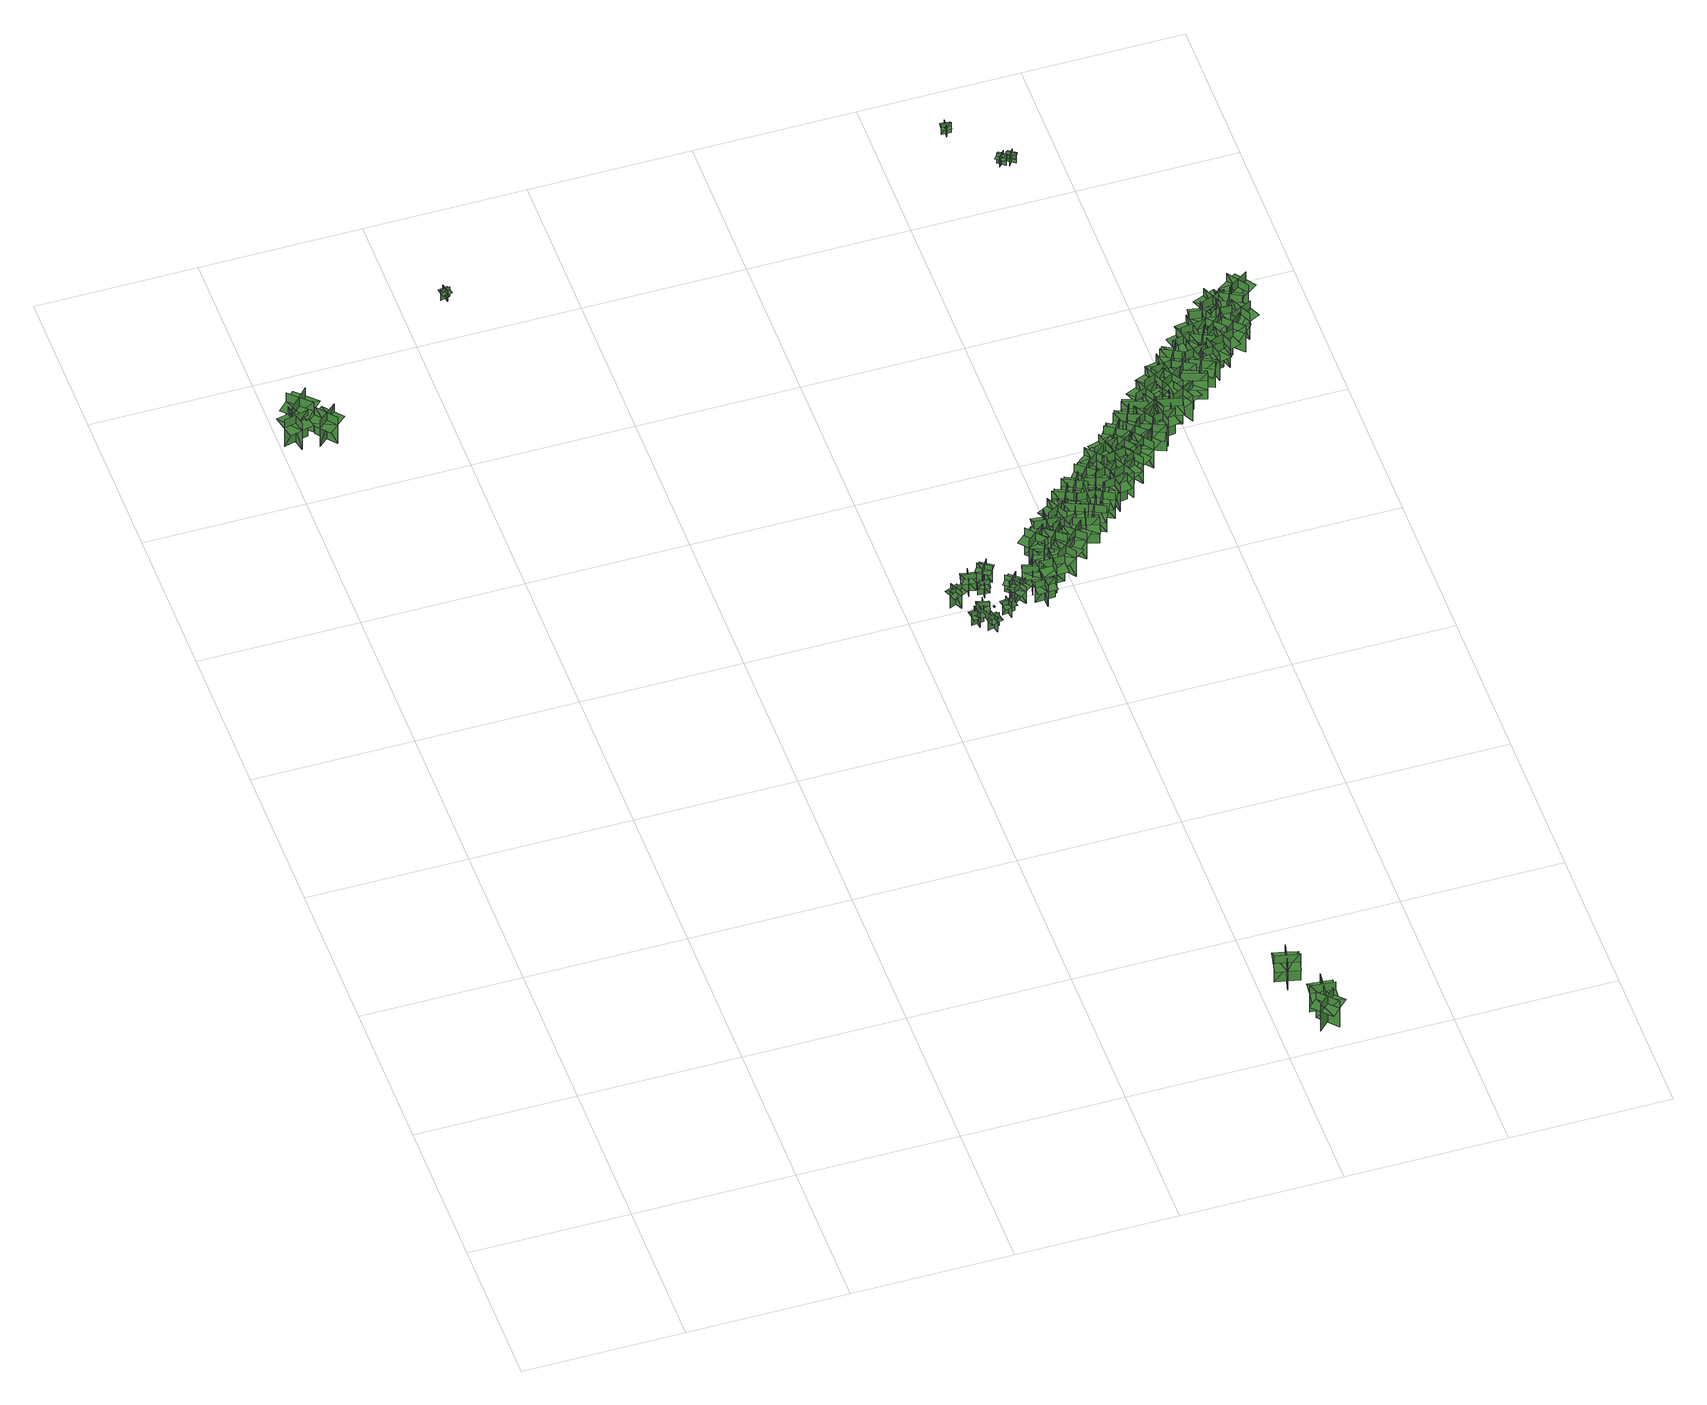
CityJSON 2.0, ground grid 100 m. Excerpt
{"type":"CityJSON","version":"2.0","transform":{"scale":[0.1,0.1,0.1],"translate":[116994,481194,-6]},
"CityObjects":{
"tree1":{"type":"SolitaryVegetationObject","geometry":[{"type":"MultiSurface","lod":"1","boundaries":[[[0,1,2]],[[0,2,3]],[[4,5,6]],[[4,6,7]],[[8,9,10]],[[8,10,11]],[[8,11,12]],[[8,12,13]]]}]},
"tree2":{"type":"SolitaryVegetationObject","geometry":[{"type":"MultiSurface","lod":"1","boundaries":[[[14,15,16]],[[14,16,17]],[[18,19,20]],[[18,20,21]],[[22,23,24]],[[22,24,25]],[[22,25,26]],[[22,26,27]]]}]},
"tree3":{"type":"SolitaryVegetationObject","geometry":[{"type":"MultiSurface","lod":"1","boundaries":[[[28,29,30]],[[28,30,31]],[[32,33,34]],[[32,34,35]],[[36,37,38]],[[36,38,39]],[[36,39,40]],[[36,40,41]]]}]},
"tree4":{"type":"SolitaryVegetationObject","geometry":[{"type":"MultiSurface","lod":"1","boundaries":[[[42,43,44]],[[42,44,45]],[[46,47,48]],[[46,48,49]],[[50,51,52]],[[50,52,53]],[[50,53,54]],[[50,54,55]]]}]},
"tree5":{"type":"SolitaryVegetationObject","geometry":[{"type":"MultiSurface","lod":"1","boundaries":[[[56,57,58]],[[56,58,59]],[[60,61,62]],[[60,62,63]],[[64,65,66]],[[64,66,67]],[[64,67,68]],[[64,68,69]]]}]},
"tree6":{"type":"SolitaryVegetationObject","geometry":[{"type":"MultiSurface","lod":"1","boundaries":[[[70,71,72]],[[70,72,73]],[[74,75,76]],[[74,76,77]],[[78,79,80]],[[78,80,81]],[[78,81,82]],[[78,82,83]]]}]},
"tree7":{"type":"SolitaryVegetationObject","geometry":[{"type":"MultiSurface","lod":"1","boundaries":[[[84,85,86]],[[84,86,87]],[[88,89,90]],[[88,90,91]],[[92,93,94]],[[92,94,95]],[[92,95,96]],[[92,96,97]]]}]},
"tree8":{"type":"SolitaryVegetationObject","geometry":[{"type":"MultiSurface","lod":"1","boundaries":[[[98,99,100]],[[98,100,101]],[[102,103,104]],[[102,104,105]],[[106,107,108]],[[106,108,109]],[[106,109,110]],[[106,110,111]]]}]},
"tree9":{"type":"SolitaryVegetationObject","geometry":[{"type":"MultiSurface","lod":"1","boundaries":[[[112,113,114]],[[112,114,115]],[[116,117,118]],[[116,118,119]],[[120,121,122]],[[120,122,123]],[[120,123,124]],[[120,124,125]]]}]},
"tree10":{"type":"SolitaryVegetationObject","geometry":[{"type":"MultiSurface","lod":"1","boundaries":[[[126,127,128]],[[126,128,129]],[[130,131,132]],[[130,132,133]],[[134,135,136]],[[134,136,137]],[[134,137,138]],[[134,138,139]]]}]},
"tree11":{"type":"SolitaryVegetationObject","geometry":[{"type":"MultiSurface","lod":"1","boundaries":[[[140,141,142]],[[140,142,143]],[[144,145,146]],[[144,146,147]],[[148,149,150]],[[148,150,151]],[[148,151,152]],[[148,152,153]]]}]},
"tree12":{"type":"SolitaryVegetationObject","geometry":[{"type":"MultiSurface","lod":"1","boundaries":[[[154,155,156]],[[154,156,157]],[[158,159,160]],[[158,160,161]],[[162,163,164]],[[162,164,165]],[[162,165,166]],[[162,166,167]]]}]},
"tree13":{"type":"SolitaryVegetationObject","geometry":[{"type":"MultiSurface","lod":"1","boundaries":[[[168,169,170]],[[168,170,171]],[[172,173,174]],[[172,174,175]],[[176,177,178]],[[176,178,179]],[[176,179,180]],[[176,180,181]]]}]},
"tree14":{"type":"SolitaryVegetationObject","geometry":[{"type":"MultiSurface","lod":"1","boundaries":[[[182,183,184]],[[182,184,185]],[[186,187,188]],[[186,188,189]],[[190,191,192]],[[190,192,193]],[[190,193,194]],[[190,194,195]]]}]},
"tree15":{"type":"SolitaryVegetationObject","geometry":[{"type":"MultiSurface","lod":"1","boundaries":[[[196,197,198]],[[196,198,199]],[[200,201,202]],[[200,202,203]],[[204,205,206]],[[204,206,207]],[[204,207,208]],[[204,208,209]]]}]},
"tree16":{"type":"SolitaryVegetationObject","geometry":[{"type":"MultiSurface","lod":"1","boundaries":[[[210,211,212]],[[210,212,213]],[[214,215,216]],[[214,216,217]],[[218,219,220]],[[218,220,221]],[[218,221,222]],[[218,222,223]]]}]},
"tree17":{"type":"SolitaryVegetationObject","geometry":[{"type":"MultiSurface","lod":"1","boundaries":[[[224,225,226]],[[224,226,227]],[[228,229,230]],[[228,230,231]],[[232,233,234]],[[232,234,235]],[[232,235,236]],[[232,236,237]]]}]},
"tree18":{"type":"SolitaryVegetationObject","geometry":[{"type":"MultiSurface","lod":"1","boundaries":[[[238,239,240]],[[238,240,241]],[[242,243,244]],[[242,244,245]],[[246,247,248]],[[246,248,249]],[[246,249,250]],[[246,250,251]]]}]},
"tree19":{"type":"SolitaryVegetationObject","geometry":[{"type":"MultiSurface","lod":"1","boundaries":[[[252,253,254]],[[252,254,255]],[[256,257,258]],[[256,258,259]],[[260,261,262]],[[260,262,263]],[[260,263,264]],[[260,264,265]]]}]},
"tree20":{"type":"SolitaryVegetationObject","geometry":[{"type":"MultiSurface","lod":"1","boundaries":[[[266,267,268]],[[266,268,269]],[[270,271,272]],[[270,272,273]],[[274,275,276]],[[274,276,277]],[[274,277,278]],[[274,278,279]]]}]},
"tree21":{"type":"SolitaryVegetationObject","geometry":[{"type":"MultiSurface","lod":"1","boundaries":[[[280,281,282]],[[280,282,283]],[[284,285,286]],[[284,286,287]],[[288,289,290]],[[288,290,291]],[[288,291,292]],[[288,292,293]]]}]},
"tree22":{"type":"SolitaryVegetationObject","geometry":[{"type":"MultiSurface","lod":"1","boundaries":[[[294,295,296]],[[294,296,297]],[[298,299,300]],[[298,300,301]],[[302,303,304]],[[302,304,305]],[[302,305,306]],[[302,306,307]]]}]},
"tree23":{"type":"SolitaryVegetationObject","geometry":[{"type":"MultiSurface","lod":"1","boundaries":[[[308,309,310]],[[308,310,311]],[[312,313,314]],[[312,314,315]],[[316,317,318]],[[316,318,319]],[[316,319,320]],[[316,320,321]]]}]},
"tree24":{"type":"SolitaryVegetationObject","geometry":[{"type":"MultiSurface","lod":"1","boundaries":[[[322,323,324]],[[322,324,325]],[[326,327,328]],[[326,328,329]],[[330,331,332]],[[330,332,333]],[[330,333,334]],[[330,334,335]]]}]},
"tree25":{"type":"SolitaryVegetationObject","geometry":[{"type":"MultiSurface","lod":"1","boundaries":[[[336,337,338]],[[336,338,339]],[[340,341,342]],[[340,342,343]],[[344,345,346]],[[344,346,347]],[[344,347,348]],[[344,348,349]]]}]},
"tree26":{"type":"SolitaryVegetationObject","geometry":[{"type":"MultiSurface","lod":"1","boundaries":[[[350,351,352]],[[350,352,353]],[[354,355,356]],[[354,356,357]],[[358,359,360]],[[358,360,361]],[[358,361,362]],[[358,362,363]]]}]},
"tree27":{"type":"SolitaryVegetationObject","geometry":[{"type":"MultiSurface","lod":"1","boundaries":[[[364,365,366]],[[364,366,367]],[[368,369,370]],[[368,370,371]],[[372,373,374]],[[372,374,375]],[[372,375,376]],[[372,376,377]]]}]},
"tree28":{"type":"SolitaryVegetationObject","geometry":[{"type":"MultiSurface","lod":"1","boundaries":[[[378,379,380]],[[378,380,381]],[[382,383,384]],[[382,384,385]],[[386,387,388]],[[386,388,389]],[[386,389,390]],[[386,390,391]]]}]},
"tree29":{"type":"SolitaryVegetationObject","geometry":[{"type":"MultiSurface","lod":"1","boundaries":[[[392,393,394]],[[392,394,395]],[[396,397,398]],[[396,398,399]],[[400,401,402]],[[400,402,403]],[[400,403,404]],[[400,404,405]]]}]},
"tree30":{"type":"SolitaryVegetationObject","geometry":[{"type":"MultiSurface","lod":"1","boundaries":[[[406,407,408]],[[406,408,409]],[[410,411,412]],[[410,412,413]],[[414,415,416]],[[414,416,417]],[[414,417,418]],[[414,418,419]]]}]},
"tree31":{"type":"SolitaryVegetationObject","geometry":[{"type":"MultiSurface","lod":"1","boundaries":[[[420,421,422]],[[420,422,423]],[[424,425,426]],[[424,426,427]],[[428,429,430]],[[428,430,431]],[[428,431,432]],[[428,432,433]]]}]},
"tree32":{"type":"SolitaryVegetationObject","geometry":[{"type":"MultiSurface","lod":"1","boundaries":[[[434,435,436]],[[434,436,437]],[[438,439,440]],[[438,440,441]],[[442,443,444]],[[442,444,445]],[[442,445,446]],[[442,446,447]]]}]},
"tree33":{"type":"SolitaryVegetationObject","geometry":[{"type":"MultiSurface","lod":"1","boundaries":[[[448,449,450]],[[448,450,451]],[[452,453,454]],[[452,454,455]],[[456,457,458]],[[456,458,459]],[[456,459,460]],[[456,460,461]]]}]},
"tree34":{"type":"SolitaryVegetationObject","geometry":[{"type":"MultiSurface","lod":"1","boundaries":[[[462,463,464]],[[462,464,465]],[[466,467,468]],[[466,468,469]],[[470,471,472]],[[470,472,473]],[[470,473,474]],[[470,474,475]]]}]},
"tree35":{"type":"SolitaryVegetationObject","geometry":[{"type":"MultiSurface","lod":"1","boundaries":[[[476,477,478]],[[476,478,479]],[[480,481,482]],[[480,482,483]],[[484,485,486]],[[484,486,487]],[[484,487,488]],[[484,488,489]]]}]},
"tree36":{"type":"SolitaryVegetationObject","geometry":[{"type":"MultiSurface","lod":"1","boundaries":[[[490,491,492]],[[490,492,493]],[[494,495,496]],[[494,496,497]],[[498,499,500]],[[498,500,501]],[[498,501,502]],[[498,502,503]]]}]},
"tree37":{"type":"SolitaryVegetationObject","geometry":[{"type":"MultiSurface","lod":"1","boundaries":[[[504,505,506]],[[504,506,507]],[[508,509,510]],[[508,510,511]],[[512,513,514]],[[512,514,515]],[[512,515,516]],[[512,516,517]]]}]},
"tree38":{"type":"SolitaryVegetationObject","geometry":[{"type":"MultiSurface","lod":"1","boundaries":[[[518,519,520]],[[518,520,521]],[[522,523,524]],[[522,524,525]],[[526,527,528]],[[526,528,529]],[[526,529,530]],[[526,530,531]]]}]},
"tree39":{"type":"SolitaryVegetationObject","geometry":[{"type":"MultiSurface","lod":"1","boundaries":[[[532,533,534]],[[532,534,535]],[[536,537,538]],[[536,538,539]],[[540,541,542]],[[540,542,543]],[[540,543,544]],[[540,544,545]]]}]},
"tree40":{"type":"SolitaryVegetationObject","geometry":[{"type":"MultiSurface","lod":"1","boundaries":[[[546,547,548]],[[546,548,549]],[[550,551,552]],[[550,552,553]],[[554,555,556]],[[554,556,557]],[[554,557,558]],[[554,558,559]]]}]},
"tree41":{"type":"SolitaryVegetationObject","geometry":[{"type":"MultiSurface","lod":"1","boundaries":[[[560,561,562]],[[560,562,563]],[[564,565,566]],[[564,566,567]],[[568,569,570]],[[568,570,571]],[[568,571,572]],[[568,572,573]]]}]},
"tree42":{"type":"SolitaryVegetationObject","geometry":[{"type":"MultiSurface","lod":"1","boundaries":[[[574,575,576]],[[574,576,577]],[[578,579,580]],[[578,580,581]],[[582,583,584]],[[582,584,585]],[[582,585,586]],[[582,586,587]]]}]},
"tree43":{"type":"SolitaryVegetationObject","geometry":[{"type":"MultiSurface","lod":"1","boundaries":[[[588,589,590]],[[588,590,591]],[[592,593,594]],[[592,594,595]],[[596,597,598]],[[596,598,599]],[[596,599,600]],[[596,600,601]]]}]},
"tree44":{"type":"SolitaryVegetationObject","geometry":[{"type":"MultiSurface","lod":"1","boundaries":[[[602,603,604]],[[602,604,605]],[[606,607,608]],[[606,608,609]],[[610,611,612]],[[610,612,613]],[[610,613,614]],[[610,614,615]]]}]},
"tree45":{"type":"SolitaryVegetationObject","geometry":[{"type":"MultiSurface","lod":"1","boundaries":[[[616,617,618]],[[616,618,619]],[[620,621,622]],[[620,622,623]],[[624,625,626]],[[624,626,627]],[[624,627,628]],[[624,628,629]]]}]},
"tree46":{"type":"SolitaryVegetationObject","geometry":[{"type":"MultiSurface","lod":"1","boundaries":[[[630,631,632]],[[630,632,633]],[[634,635,636]],[[634,636,637]],[[638,639,640]],[[638,640,641]],[[638,641,642]],[[638,642,643]]]}]},
"tree47":{"type":"SolitaryVegetationObject","geometry":[{"type":"MultiSurface","lod":"1","boundaries":[[[644,645,646]],[[644,646,647]],[[648,649,650]],[[648,650,651]],[[652,653,654]],[[652,654,655]],[[652,655,656]],[[652,656,657]]]}]},
"tree48":{"type":"SolitaryVegetationObject","geometry":[{"type":"MultiSurface","lod":"1","boundaries":[[[658,659,660]],[[658,660,661]],[[662,663,664]],[[662,664,665]],[[666,667,668]],[[666,668,669]],[[666,669,670]],[[666,670,671]]]}]},
"tree49":{"type":"SolitaryVegetationObject","geometry":[{"type":"MultiSurface","lod":"1","boundaries":[[[672,673,674]],[[672,674,675]],[[676,677,678]],[[676,678,679]],[[680,681,682]],[[680,682,683]],[[680,683,684]],[[680,684,685]]]}]},
"tree50":{"type":"SolitaryVegetationObject","geometry":[{"type":"MultiSurface","lod":"1","boundaries":[[[686,687,688]],[[686,688,689]],[[690,691,692]],[[690,692,693]],[[694,695,696]],[[694,696,697]],[[694,697,698]],[[694,698,699]]]}]},
"tree51":{"type":"SolitaryVegetationObject","geometry":[{"type":"MultiSurface","lod":"1","boundaries":[[[700,701,702]],[[700,702,703]],[[704,705,706]],[[704,706,707]],[[708,709,710]],[[708,710,711]],[[708,711,712]],[[708,712,713]]]}]},
"tree52":{"type":"SolitaryVegetationObject","geometry":[{"type":"MultiSurface","lod":"1","boundaries":[[[714,715,716]],[[714,716,717]],[[718,719,720]],[[718,720,721]],[[722,723,724]],[[722,724,725]],[[722,725,726]],[[722,726,727]]]}]},
"tree53":{"type":"SolitaryVegetationObject","geometry":[{"type":"MultiSurface","lod":"1","boundaries":[[[728,729,730]],[[728,730,731]],[[732,733,734]],[[732,734,735]],[[736,737,738]],[[736,738,739]],[[736,739,740]],[[736,740,741]]]}]},
"tree54":{"type":"SolitaryVegetationObject","geometry":[{"type":"MultiSurface","lod":"1","boundaries":[[[742,743,744]],[[742,744,745]],[[746,747,748]],[[746,748,749]],[[750,751,752]],[[750,752,753]],[[750,753,754]],[[750,754,755]]]}]},
"tree55":{"type":"SolitaryVegetationObject","geometry":[{"type":"MultiSurface","lod":"1","boundaries":[[[756,757,758]],[[756,758,759]],[[760,761,762]],[[760,762,763]],[[764,765,766]],[[764,766,767]],[[764,767,768]],[[764,768,769]]]}]},
"tree56":{"type":"SolitaryVegetationObject","geometry":[{"type":"MultiSurface","lod":"1","boundaries":[[[770,771,772]],[[770,772,773]],[[774,775,776]],[[774,776,777]],[[778,779,780]],[[778,780,781]],[[778,781,782]],[[778,782,783]]]}]},
"tree57":{"type":"SolitaryVegetationObject","geometry":[{"type":"MultiSurface","lod":"1","boundaries":[[[784,785,786]],[[784,786,787]],[[788,789,790]],[[788,790,791]],[[792,793,794]],[[792,794,795]],[[792,795,796]],[[792,796,797]]]}]},
"tree58":{"type":"SolitaryVegetationObject","geometry":[{"type":"MultiSurface","lod":"1","boundaries":[[[798,799,800]],[[798,800,801]],[[802,803,804]],[[802,804,805]],[[806,807,808]],[[806,808,809]],[[806,809,810]],[[806,810,811]]]}]},
"tree59":{"type":"SolitaryVegetationObject","geometry":[{"type":"MultiSurface","lod":"1","boundaries":[[[812,813,814]],[[812,814,815]],[[816,817,818]],[[816,818,819]],[[820,821,822]],[[820,822,823]],[[820,823,824]],[[820,824,825]]]}]},
"tree60":{"type":"SolitaryVegetationObject","geometry":[{"type":"MultiSurface","lod":"1","boundaries":[[[826,827,828]],[[826,828,829]],[[830,831,832]],[[830,832,833]],[[834,835,836]],[[834,836,837]],[[834,837,838]],[[834,838,839]]]}]},
"tree61":{"type":"SolitaryVegetationObject","geometry":[{"type":"MultiSurface","lod":"1","boundaries":[[[840,841,842]],[[840,842,843]],[[844,845,846]],[[844,846,847]],[[848,849,850]],[[848,850,851]],[[848,851,852]],[[848,852,853]]]}]},
"tree62":{"type":"SolitaryVegetationObject","geometry":[{"type":"MultiSurface","lod":"1","boundaries":[[[854,855,856]],[[854,856,857]],[[858,859,860]],[[858,860,861]],[[862,863,864]],[[862,864,865]],[[862,865,866]],[[862,866,867]]]}]},
"tree63":{"type":"SolitaryVegetationObject","geometry":[{"type":"MultiSurface","lod":"1","boundaries":[[[868,869,870]],[[868,870,871]],[[872,873,874]],[[872,874,875]],[[876,877,878]],[[876,878,879]],[[876,879,880]],[[876,880,881]]]}]},
"tree64":{"type":"SolitaryVegetationObject","geometry":[{"type":"MultiSurface","lod":"1","boundaries":[[[882,883,884]],[[882,884,885]],[[886,887,888]],[[886,888,889]],[[890,891,892]],[[890,892,893]],[[890,893,894]],[[890,894,895]]]}]},
"tree65":{"type":"SolitaryVegetationObject","geometry":[{"type":"MultiSurface","lod":"1","boundaries":[[[896,897,898]],[[896,898,899]],[[900,901,902]],[[900,902,903]],[[904,905,906]],[[904,906,907]],[[904,907,908]],[[904,908,909]]]}]},
"tree66":{"type":"SolitaryVegetationObject","geometry":[{"type":"MultiSurface","lod":"1","boundaries":[[[910,911,912]],[[910,912,913]],[[914,915,916]],[[914,916,917]],[[918,919,920]],[[918,920,921]],[[918,921,922]],[[918,922,923]]]}]},
"tree67":{"type":"SolitaryVegetationObject","geometry":[{"type":"MultiSurface","lod":"1","boundaries":[[[924,925,926]],[[924,926,927]],[[928,929,930]],[[928,930,931]],[[932,933,934]],[[932,934,935]],[[932,935,936]],[[932,936,937]]]}]},
"tree68":{"type":"SolitaryVegetationObject","geometry":[{"type":"MultiSurface","lod":"1","boundaries":[[[938,939,940]],[[938,940,941]],[[942,943,944]],[[942,944,945]],[[946,947,948]],[[946,948,949]],[[946,949,950]],[[946,950,951]]]}]},
"tree69":{"type":"SolitaryVegetationObject","geometry":[{"type":"MultiSurface","lod":"1","boundaries":[[[952,953,954]],[[952,954,955]],[[956,957,958]],[[956,958,959]],[[960,961,962]],[[960,962,963]],[[960,963,964]],[[960,964,965]]]}]},
"tree70":{"type":"SolitaryVegetationObject","geometry":[{"type":"MultiSurface","lod":"1","boundaries":[[[966,967,968]],[[966,968,969]],[[970,971,972]],[[970,972,973]],[[974,975,976]],[[974,976,977]],[[974,977,978]],[[974,978,979]]]}]},
"tree71":{"type":"SolitaryVegetationObject","geometry":[{"type":"MultiSurface","lod":"1","boundaries":[[[980,981,982]],[[980,982,983]],[[984,985,986]],[[984,986,987]],[[988,989,990]],[[988,990,991]],[[988,991,992]],[[988,992,993]]]}]},
"tree72":{"type":"SolitaryVegetationObject","geometry":[{"type":"MultiSurface","lod":"1","boundaries":[[[994,995,996]],[[994,996,997]],[[998,999,1000]],[[998,1000,1001]],[[1002,1003,1004]],[[1002,1004,1005]],[[1002,1005,1006]],[[1002,1006,1007]]]}]},
"tree73":{"type":"SolitaryVegetationObject","geometry":[{"type":"MultiSurface","lod":"1","boundaries":[[[1008,1009,1010]],[[1008,1010,1011]],[[1012,1013,1014]],[[1012,1014,1015]],[[1016,1017,1018]],[[1016,1018,1019]],[[1016,1019,1020]],[[1016,1020,1021]]]}]},
"tree74":{"type":"SolitaryVegetationObject","geometry":[{"type":"MultiSurface","lod":"1","boundaries":[[[1022,1023,1024]],[[1022,1024,1025]],[[1026,1027,1028]],[[1026,1028,1029]],[[1030,1031,1032]],[[1030,1032,1033]],[[1030,1033,1034]],[[1030,1034,1035]]]}]},
"tree75":{"type":"SolitaryVegetationObject","geometry":[{"type":"MultiSurface","lod":"1","boundaries":[[[1036,1037,1038]],[[1036,1038,1039]],[[1040,1041,1042]],[[1040,1042,1043]],[[1044,1045,1046]],[[1044,1046,1047]],[[1044,1047,1048]],[[1044,1048,1049]]]}]},
"tree76":{"type":"SolitaryVegetationObject","geometry":[{"type":"MultiSurface","lod":"1","boundaries":[[[1050,1051,1052]],[[1050,1052,1053]],[[1054,1055,1056]],[[1054,1056,1057]],[[1058,1059,1060]],[[1058,1060,1061]],[[1058,1061,1062]],[[1058,1062,1063]]]}]},
"tree77":{"type":"SolitaryVegetationObject","geometry":[{"type":"MultiSurface","lod":"1","boundaries":[[[1064,1065,1066]],[[1064,1066,1067]],[[1068,1069,1070]],[[1068,1070,1071]],[[1072,1073,1074]],[[1072,1074,1075]],[[1072,1075,1076]],[[1072,1076,1077]]]}]},
"tree78":{"type":"SolitaryVegetationObject","geometry":[{"type":"MultiSurface","lod":"1","boundaries":[[[1078,1079,1080]],[[1078,1080,1081]],[[1082,1083,1084]],[[1082,1084,1085]],[[1086,1087,1088]],[[1086,1088,1089]],[[1086,1089,1090]],[[1086,1090,1091]]]}]},
"tree79":{"type":"SolitaryVegetationObject","geometry":[{"type":"MultiSurface","lod":"1","boundaries":[[[1092,1093,1094]],[[1092,1094,1095]],[[1096,1097,1098]],[[1096,1098,1099]],[[1100,1101,1102]],[[1100,1102,1103]],[[1100,1103,1104]],[[1100,1104,1105]]]}]},
"tree80":{"type":"SolitaryVegetationObject","geometry":[{"type":"MultiSurface","lod":"1","boundaries":[[[1106,1107,1108]],[[1106,1108,1109]],[[1110,1111,1112]],[[1110,1112,1113]],[[1114,1115,1116]],[[1114,1116,1117]],[[1114,1117,1118]],[[1114,1118,1119]]]}]},
"tree81":{"type":"SolitaryVegetationObject","geometry":[{"type":"MultiSurface","lod":"1","boundaries":[[[1120,1121,1122]],[[1120,1122,1123]],[[1124,1125,1126]],[[1124,1126,1127]],[[1128,1129,1130]],[[1128,1130,1131]],[[1128,1131,1132]],[[1128,1132,1133]]]}]},
"tree82":{"type":"SolitaryVegetationObject","geometry":[{"type":"MultiSurface","lod":"1","boundaries":[[[1134,1135,1136]],[[1134,1136,1137]],[[1138,1139,1140]],[[1138,1140,1141]],[[1142,1143,1144]],[[1142,1144,1145]],[[1142,1145,1146]],[[1142,1146,1147]]]}]}
},
"vertices":[
[24,6474,18],[175,6509,18],[175,6509,234],[24,6474,234],[112,6419,18],[76,6570,18],[76,6570,234],[112,6419,234],[112,6419,173],[187,6437,173],[151,6588,173],[76,6570,173],[1,6552,173],[36,6401,173],
[209,6656,16],[87,6528,16],[87,6528,262],[209,6656,262],[91,6654,16],[219,6532,16],[219,6532,262],[91,6654,262],[91,6654,193],[30,6590,193],[158,6468,193],[219,6532,193],[280,6596,193],[152,6718,193],
[218,6410,18],[336,6509,18],[336,6509,234],[218,6410,234],[320,6400,18],[221,6519,18],[221,6519,234],[320,6400,234],[320,6400,173],[380,6450,173],[280,6568,173],[221,6519,173],[161,6469,173],[261,6350,173],
[1281,7284,18],[1268,7342,18],[1268,7342,100],[1281,7284,100],[1302,7317,18],[1245,7304,18],[1245,7304,100],[1302,7317,100],[1302,7317,77],[1296,7346,77],[1238,7333,77],[1245,7304,77],[1251,7276,77],[1309,7288,77],
[4070,505,128],[4221,470,128],[4221,470,344],[4070,505,344],[4124,417,128],[4159,568,128],[4159,568,344],[4124,417,344],[4124,417,283],[4200,400,283],[4234,551,283],[4159,568,283],[4083,585,283],[4049,434,283],
[4320,171,109],[4208,63,109],[4208,63,324],[4320,171,324],[4217,173,109],[4324,61,109],[4324,61,324],[4217,173,324],[4217,173,264],[4161,120,264],[4268,8,264],[4324,61,264],[4380,115,264],[4273,227,264],
[4267,148,108],[4283,302,108],[4283,302,323],[4267,148,323],[4348,213,108],[4194,229,108],[4194,229,323],[4348,213,323],[4348,213,263],[4356,290,263],[4202,306,263],[4194,229,263],[4186,152,263],[4340,136,263],
[3325,4011,22],[3287,4094,22],[3287,4094,161],[3325,4011,161],[3348,4074,22],[3264,4036,22],[3264,4036,161],[3348,4074,161],[3348,4074,125],[3330,4114,125],[3246,4076,125],[3264,4036,125],[3282,3995,125],[3366,4033,125],
[3337,3862,24],[3414,3873,24],[3414,3873,132],[3337,3862,132],[3378,3831,24],[3367,3907,24],[3367,3907,132],[3378,3831,132],[3378,3831,101],[3416,3836,101],[3406,3913,101],[3367,3907,101],[3329,3902,101],[3340,3825,101],
[3489,3815,23],[3415,3795,23],[3415,3795,131],[3489,3815,131],[3445,3841,23],[3465,3766,23],[3465,3766,131],[3445,3841,131],[3445,3841,101],[3408,3831,101],[3427,3756,101],[3465,3766,101],[3502,3776,101],[3482,3851,101],
[3418,3885,24],[3435,3960,24],[3435,3960,131],[3418,3885,131],[3462,3912,24],[3386,3929,24],[3386,3929,131],[3462,3912,131],[3462,3912,101],[3470,3950,101],[3395,3967,101],[3386,3929,101],[3378,3891,101],[3453,3875,101],
[3452,4126,21],[3362,4144,21],[3362,4144,160],[3452,4126,160],[3414,4181,21],[3396,4091,21],[3396,4091,160],[3414,4181,160],[3414,4181,124],[3371,4190,124],[3353,4100,124],[3396,4091,124],[3440,4082,124],[3458,4173,124],
[3505,3960,25],[3512,3960,25],[3512,3970,25],[3505,3970,25],[3509,3960,28],[3509,3960,21],[3509,3970,21],[3509,3970,28],[3509,3967,28],[3512,3967,28],[3512,3967,21],[3509,3967,21],[3505,3967,21],[3505,3967,28],
[3520,4080,20],[3449,4090,20],[3449,4090,128],[3520,4080,128],[3488,4122,20],[3479,4051,20],[3479,4051,128],[3488,4122,128],[3488,4122,99],[3454,4126,99],[3444,4055,99],[3479,4051,99],[3513,4046,99],[3522,4117,99],
[3566,3929,23],[3578,3853,23],[3578,3853,130],[3566,3929,130],[3535,3888,23],[3612,3900,23],[3612,3900,130],[3535,3888,130],[3535,3888,100],[3541,3850,100],[3618,3862,100],[3612,3900,100],[3606,3938,100],[3529,3926,100],
[3492,4142,21],[3544,4218,21],[3544,4218,160],[3492,4142,160],[3558,4155,21],[3482,4207,21],[3482,4207,160],[3558,4155,160],[3558,4155,124],[3583,4191,124],[3507,4243,124],[3482,4207,124],[3457,4170,124],[3533,4118,124],
[3606,4065,21],[3677,4006,21],[3677,4006,160],[3606,4065,160],[3613,3998,21],[3672,4069,21],[3672,4069,160],[3613,3998,160],[3613,3998,124],[3647,3970,124],[3706,4040,124],[3672,4069,124],[3638,4097,124],[3579,4026,124],
[3628,3948,21],[3710,4005,21],[3710,4005,159],[3628,3948,159],[3693,3936,21],[3637,4018,21],[3637,4018,159],[3693,3936,159],[3693,3936,120],[3734,3964,120],[3678,4046,120],[3637,4018,120],[3596,3989,120],[3652,3908,120],
[3782,4108,20],[3750,3990,20],[3750,3990,190],[3782,4108,190],[3712,4068,20],[3829,4036,20],[3829,4036,190],[3712,4068,190],[3712,4068,142],[3696,4009,142],[3813,3977,142],[3829,4036,142],[3845,4095,142],[3728,4126,142],
[3748,3933,15],[3869,3936,15],[3869,3936,185],[3748,3933,185],[3806,3877,15],[3803,3999,15],[3803,3999,185],[3806,3877,185],[3806,3877,137],[3867,3878,137],[3864,4000,137],[3803,3999,137],[3743,3997,137],[3745,3876,137],
[3888,3966,16],[3886,4121,16],[3886,4121,231],[3888,3966,231],[3961,4040,16],[3806,4038,16],[3806,4038,231],[3961,4040,231],[3961,4040,171],[3960,4117,171],[3805,4115,171],[3806,4038,171],[3807,3960,171],[3962,3962,171],
[3860,4111,18],[3900,4226,18],[3900,4226,187],[3860,4111,187],[3933,4146,18],[3818,4186,18],[3818,4186,187],[3933,4146,187],[3933,4146,140],[3953,4203,140],[3838,4243,140],[3818,4186,140],[3798,4128,140],[3913,4088,140],
[3809,4317,17],[3911,4200,17],[3911,4200,233],[3809,4317,233],[3802,4214,17],[3918,4316,17],[3918,4316,233],[3802,4214,233],[3802,4214,172],[3853,4155,172],[3969,4258,172],[3918,4316,172],[3867,4374,172],[3751,4272,172],
[3934,4078,10],[4060,4168,10],[4060,4168,225],[3934,4078,225],[4036,4060,10],[3946,4186,10],[3946,4186,225],[4036,4060,225],[4036,4060,165],[4099,4105,165],[4009,4231,165],[3946,4186,165],[3883,4141,165],[3973,4015,165],
[3924,4181,18],[4020,4302,18],[4020,4302,234],[3924,4181,234],[4026,4192,18],[3905,4288,18],[3905,4288,234],[4026,4192,234],[4026,4192,174],[4075,4252,174],[3953,4349,174],[3905,4288,174],[3857,4228,174],[3978,4131,174],
[3878,4353,17],[4032,4338,17],[4032,4338,232],[3878,4353,232],[3943,4273,17],[3958,4427,17],[3958,4427,232],[3943,4273,232],[3943,4273,172],[4020,4265,172],[4035,4419,172],[3958,4427,172],[3881,4435,172],[3866,4280,172],
[4034,4166,16],[4138,4281,16],[4138,4281,231],[4034,4166,231],[4137,4171,16],[4022,4274,16],[4022,4274,231],[4137,4171,231],[4137,4171,171],[4189,4228,171],[4074,4332,171],[4022,4274,171],[3970,4217,171],[4085,4113,171],
[4031,4389,18],[4070,4239,18],[4070,4239,233],[4031,4389,233],[3978,4300,18],[4128,4340,18],[4128,4340,233],[3978,4300,233],[3978,4300,173],[3998,4225,173],[4147,4265,173],[4128,4340,173],[4108,4414,173],[3959,4375,173],
[3981,4396,17],[4119,4467,17],[4119,4467,232],[3981,4396,232],[4079,4364,17],[4008,4502,17],[4008,4502,232],[4079,4364,232],[4079,4364,172],[4148,4399,172],[4077,4537,172],[4008,4502,172],[3939,4467,172],[4010,4329,172],
[4187,4361,16],[4149,4210,16],[4149,4210,232],[4187,4361,232],[4098,4308,16],[4248,4270,16],[4248,4270,232],[4098,4308,232],[4098,4308,171],[4079,4233,171],[4229,4195,171],[4248,4270,171],[4267,4345,171],[4117,4383,171],
[4120,4342,21],[4179,4485,21],[4179,4485,236],[4120,4342,236],[4216,4381,21],[4073,4440,21],[4073,4440,236],[4216,4381,236],[4216,4381,176],[4245,4453,176],[4102,4512,176],[4073,4440,176],[4043,4369,176],[4186,4310,176],
[4192,4489,18],[4051,4553,18],[4051,4553,234],[4192,4489,234],[4156,4586,18],[4092,4445,18],[4092,4445,234],[4156,4586,234],[4156,4586,173],[4086,4618,173],[4022,4477,173],[4092,4445,173],[4163,4413,173],[4227,4554,173],
[4316,4340,17],[4177,4409,17],[4177,4409,233],[4316,4340,233],[4284,4438,17],[4215,4300,17],[4215,4300,233],[4284,4438,233],[4284,4438,172],[4215,4473,172],[4145,4334,172],[4215,4300,172],[4284,4265,172],[4353,4403,172],
[4273,4559,17],[4135,4630,17],[4135,4630,232],[4273,4559,232],[4242,4657,17],[4171,4520,17],[4171,4520,232],[4242,4657,232],[4242,4657,172],[4173,4693,172],[4102,4555,172],[4171,4520,172],[4240,4484,172],[4311,4622,172],
[4245,4557,19],[4236,4402,19],[4236,4402,234],[4245,4557,234],[4168,4489,19],[4322,4480,19],[4322,4480,234],[4168,4489,234],[4168,4489,174],[4163,4411,174],[4318,4402,174],[4322,4480,174],[4327,4557,174],[4172,4566,174],
[4394,4426,16],[4258,4499,16],[4258,4499,231],[4394,4426,231],[4365,4525,16],[4292,4388,16],[4292,4388,231],[4365,4525,231],[4365,4525,171],[4296,4561,171],[4223,4424,171],[4292,4388,171],[4360,4351,171],[4433,4488,171],
[4300,4504,19],[4352,4650,19],[4352,4650,235],[4300,4504,235],[4394,4548,19],[4248,4600,19],[4248,4600,235],[4394,4548,235],[4394,4548,174],[4419,4621,174],[4273,4673,174],[4248,4600,174],[4222,4527,174],[4368,4475,174],
[4343,4731,17],[4250,4607,17],[4250,4607,232],[4343,4731,232],[4241,4717,17],[4364,4624,17],[4364,4624,232],[4241,4717,232],[4241,4717,172],[4194,4655,172],[4318,4562,172],[4364,4624,172],[4411,4685,172],[4287,4779,172],
[4357,4531,16],[4510,4556,16],[4510,4556,231],[4357,4531,231],[4440,4470,16],[4415,4623,16],[4415,4623,231],[4440,4470,231],[4440,4470,171],[4517,4482,171],[4492,4635,171],[4415,4623,171],[4339,4610,171],[4364,4457,171],
[4374,4706,18],[4434,4563,18],[4434,4563,234],[4374,4706,234],[4335,4611,18],[4478,4671,18],[4478,4671,234],[4335,4611,234],[4335,4611,173],[4365,4539,173],[4508,4599,173],[4478,4671,173],[4448,4742,173],[4305,4682,173],
[4437,4707,16],[4339,4827,16],[4339,4827,232],[4437,4707,232],[4448,4810,16],[4328,4711,16],[4328,4711,232],[4448,4810,232],[4448,4810,172],[4399,4869,172],[4279,4771,172],[4328,4711,172],[4378,4651,172],[4497,4750,172],
[4483,4692,16],[4549,4552,16],[4549,4552,231],[4483,4692,231],[4447,4595,16],[4587,4661,16],[4587,4661,231],[4447,4595,231],[4447,4595,171],[4480,4525,171],[4620,4591,171],[4587,4661,171],[4554,4731,171],[4414,4665,171],
[4508,4665,19],[4477,4817,19],[4477,4817,235],[4508,4665,235],[4566,4751,19],[4414,4720,19],[4414,4720,235],[4566,4751,235],[4566,4751,174],[4550,4827,174],[4398,4796,174],[4414,4720,174],[4429,4644,174],[4581,4675,174],
[4451,4898,16],[4488,4748,16],[4488,4748,232],[4451,4898,232],[4397,4810,16],[4547,4847,16],[4547,4847,232],[4397,4810,232],[4397,4810,171],[4415,4735,171],[4566,4772,171],[4547,4847,171],[4529,4922,171],[4378,4885,171],
[4638,4644,17],[4548,4770,17],[4548,4770,233],[4638,4644,233],[4655,4745,17],[4529,4655,17],[4529,4655,233],[4655,4745,233],[4655,4745,172],[4610,4808,172],[4484,4718,172],[4529,4655,172],[4575,4592,172],[4700,4683,172],
[4637,4860,15],[4511,4770,15],[4511,4770,231],[4637,4860,231],[4536,4878,15],[4626,4752,15],[4626,4752,231],[4536,4878,231],[4536,4878,170],[4473,4833,170],[4563,4707,170],[4626,4752,170],[4689,4797,170],[4599,4923,170],
[4499,4955,17],[4630,4872,17],[4630,4872,232],[4499,4955,232],[4521,4854,17],[4604,4985,17],[4604,4985,232],[4521,4854,232],[4521,4854,172],[4586,4813,172],[4669,4943,172],[4604,4985,172],[4539,5027,172],[4455,4896,172],
[4631,4753,16],[4751,4851,16],[4751,4851,232],[4631,4753,232],[4733,4742,16],[4635,4862,16],[4635,4862,232],[4733,4742,232],[4733,4742,171],[4793,4791,171],[4696,4911,171],[4635,4862,171],[4575,4813,171],[4673,4693,171],
[4717,4952,20],[4614,4837,20],[4614,4837,235],[4717,4952,235],[4614,4947,20],[4729,4844,20],[4729,4844,235],[4614,4947,235],[4614,4947,175],[4562,4890,175],[4677,4786,175],[4729,4844,175],[4781,4901,175],[4666,5005,175],
[4631,4938,16],[4691,5081,16],[4691,5081,232],[4631,4938,232],[4727,4976,16],[4584,5037,16],[4584,5037,232],[4727,4976,232],[4727,4976,171],[4757,5048,171],[4614,5108,171],[4584,5037,171],[4554,4966,171],[4696,4905,171],
[4705,4911,15],[4848,4851,15],[4848,4851,231],[4705,4911,231],[4743,4815,15],[4803,4958,15],[4803,4958,231],[4743,4815,231],[4743,4815,170],[4815,4785,170],[4875,4928,170],[4803,4958,170],[4732,4988,170],[4672,4845,170],
[4697,4943,19],[4827,5026,19],[4827,5026,234],[4697,4943,234],[4797,4920,19],[4714,5050,19],[4714,5050,234],[4797,4920,234],[4797,4920,174],[4863,4962,174],[4779,5092,174],[4714,5050,174],[4649,5009,174],[4732,4878,174],
[4806,5066,16],[4657,5111,16],[4657,5111,232],[4806,5066,232],[4758,5157,16],[4713,5009,16],[4713,5009,232],[4758,5157,232],[4758,5157,171],[4683,5180,171],[4638,5032,171],[4713,5009,171],[4787,4987,171],[4832,5135,171],
[4784,4943,16],[4937,4968,16],[4937,4968,232],[4784,4943,232],[4868,4883,16],[4843,5036,16],[4843,5036,232],[4868,4883,232],[4868,4883,171],[4944,4895,171],[4919,5048,171],[4843,5036,171],[4766,5023,171],[4791,4870,171],
[4874,4999,15],[4797,5133,15],[4797,5133,231],[4874,4999,231],[4901,5098,15],[4767,5020,15],[4767,5020,231],[4901,5098,231],[4901,5098,171],[4862,5165,171],[4729,5087,171],[4767,5020,171],[4806,4954,171],[4940,5031,171],
[4757,5143,16],[4900,5203,16],[4900,5203,232],[4757,5143,232],[4852,5103,16],[4792,5246,16],[4792,5246,232],[4852,5103,232],[4852,5103,171],[4924,5133,171],[4864,5276,171],[4792,5246,171],[4721,5216,171],[4781,5073,171],
[5001,5026,18],[4851,5062,18],[4851,5062,233],[5001,5026,233],[4948,5115,18],[4912,4964,18],[4912,4964,233],[4948,5115,233],[4948,5115,173],[4872,5132,173],[4837,4982,173],[4912,4964,173],[4988,4946,173],[5023,5097,173],
[4838,5225,18],[4982,5284,18],[4982,5284,234],[4838,5225,234],[4933,5185,18],[4875,5328,18],[4875,5328,234],[4933,5185,234],[4933,5185,173],[5005,5214,173],[4947,5357,173],[4875,5328,173],[4803,5299,173],[4861,5156,173],
[4996,5170,14],[5066,5031,14],[5066,5031,229],[4996,5170,229],[4963,5072,14],[5102,5142,14],[5101,5142,229],[4963,5072,229],[4963,5072,169],[4998,5003,169],[5136,5072,169],[5101,5142,169],[5067,5211,169],[4928,5141,169],
[5063,5268,21],[4933,5183,21],[4933,5183,236],[5063,5268,236],[4962,5289,21],[5047,5160,21],[5047,5160,236],[4962,5289,236],[4962,5289,176],[4897,5247,176],[4982,5117,176],[5047,5160,176],[5112,5202,176],[5027,5332,176],
[5001,5260,13],[4968,5412,13],[4968,5412,228],[5001,5260,228],[5057,5346,13],[4906,5314,13],[4906,5314,228],[5057,5346,228],[5057,5346,168],[5041,5422,168],[4890,5390,168],[4906,5314,168],[4922,5238,168],[5073,5271,168],
[5144,5261,19],[5098,5114,19],[5098,5114,235],[5144,5261,235],[5052,5214,19],[5200,5168,19],[5200,5168,235],[5052,5214,235],[5052,5214,174],[5029,5140,174],[5177,5094,174],[5200,5168,174],[5223,5242,174],[5075,5288,174],
[5129,5369,12],[5052,5235,12],[5052,5235,228],[5129,5369,228],[5029,5343,12],[5164,5266,12],[5164,5266,228],[5029,5343,228],[5029,5343,168],[4991,5275,168],[5126,5199,168],[5164,5266,168],[5202,5333,168],[5068,5410,168],
[5036,5340,17],[5108,5477,17],[5108,5477,233],[5036,5340,233],[5135,5370,17],[4998,5442,17],[4998,5442,233],[5135,5370,233],[5135,5370,172],[5171,5439,172],[5034,5511,172],[4998,5442,172],[4962,5374,172],[5099,5302,172],
[4403,7666,21],[4462,7661,21],[4462,7661,103],[4403,7666,103],[4428,7636,21],[4433,7695,21],[4433,7695,103],[4428,7636,103],[4428,7636,80],[4457,7633,80],[4463,7692,80],[4433,7695,80],[4404,7698,80],[4398,7639,80],
[5229,5343,18],[5161,5203,18],[5161,5203,234],[5229,5343,234],[5131,5310,18],[5271,5242,18],[5271,5242,234],[5131,5310,234],[5131,5310,173],[5098,5240,173],[5237,5172,173],[5271,5242,173],[5305,5312,173],[5165,5379,173],
[5165,5452,17],[5203,5302,17],[5203,5302,233],[5165,5452,233],[5112,5364,17],[5262,5402,17],[5262,5402,233],[5112,5364,233],[5112,5364,172],[5131,5289,172],[5281,5327,172],[5262,5402,172],[5243,5477,172],[5093,5439,172],
[5231,5516,17],[5092,5483,17],[5092,5483,233],[5231,5516,233],[5142,5570,17],[5175,5431,17],[5175,5431,233],[5142,5570,233],[5142,5570,176],[5075,5554,176],[5108,5415,176],[5175,5431,176],[5242,5447,176],[5209,5586,176],
[4637,7350,19],[4684,7314,19],[4684,7314,101],[4637,7350,101],[4643,7311,19],[4678,7358,19],[4678,7358,101],[4643,7311,101],[4643,7311,78],[4666,7293,78],[4702,7340,78],[4678,7358,78],[4654,7376,78],[4619,7329,78],
[5370,5383,18],[5218,5353,18],[5218,5353,233],[5370,5383,233],[5284,5441,18],[5314,5289,18],[5314,5289,233],[5284,5441,233],[5284,5441,173],[5208,5426,173],[5238,5274,173],[5314,5289,173],[5390,5304,173],[5360,5456,173],
[5241,5408,14],[5305,5549,14],[5305,5549,229],[5241,5408,229],[5338,5444,14],[5197,5508,14],[5197,5508,229],[5338,5444,229],[5338,5444,169],[5370,5515,169],[5228,5578,169],[5197,5508,169],[5165,5437,169],[5306,5374,169],
[5171,5567,12],[5324,5590,12],[5324,5590,228],[5171,5567,228],[5254,5505,12],[5231,5658,12],[5231,5658,228],[5254,5505,228],[5254,5505,168],[5330,5516,168],[5308,5669,168],[5231,5658,168],[5154,5647,168],[5177,5494,168],
[4733,7356,17],[4702,7306,17],[4702,7306,99],[4733,7356,99],[4694,7347,17],[4745,7316,17],[4745,7316,99],[4694,7347,99],[4694,7347,76],[4679,7322,76],[4729,7291,76],[4745,7316,76],[4760,7341,76],[4710,7372,76],
[5404,5371,16],[5354,5517,16],[5354,5517,231],[5404,5371,231],[5450,5463,16],[5304,5413,16],[5304,5413,231],[5450,5463,231],[5450,5463,171],[5425,5536,171],[5278,5486,171],[5304,5413,171],[5329,5339,171],[5475,5390,171],
[5340,5731,15],[5312,5579,15],[5312,5579,230],[5340,5731,230],[5254,5674,15],[5407,5645,15],[5407,5645,230],[5254,5674,230],[5254,5674,170],[5240,5597,170],[5393,5569,170],[5407,5645,170],[5421,5721,170],[5269,5750,170],
[5314,5611,12],[5422,5500,12],[5422,5500,228],[5314,5611,228],[5312,5508,12],[5423,5616,12],[5423,5616,228],[5312,5508,228],[5312,5508,167],[5366,5453,167],[5477,5561,167],[5423,5616,167],[5368,5672,167],[5258,5563,167],
[5429,5576,13],[5432,5730,13],[5432,5730,228],[5429,5576,228],[5504,5647,13],[5349,5650,13],[5349,5650,228],[5504,5647,228],[5504,5647,168],[5505,5724,168],[5351,5727,168],[5349,5650,168],[5347,5572,168],[5502,5569,168],
[5420,5573,15],[5528,5462,15],[5528,5462,230],[5420,5573,230],[5418,5470,15],[5529,5577,15],[5529,5577,230],[5418,5470,230],[5418,5470,170],[5472,5414,170],[5583,5522,170],[5529,5577,170],[5475,5633,170],[5364,5525,170],
[5355,5725,13],[5499,5782,13],[5499,5782,229],[5355,5725,229],[5450,5683,13],[5392,5827,13],[5392,5827,229],[5450,5683,229],[5450,5683,168],[5522,5712,168],[5464,5856,168],[5392,5827,168],[5320,5799,168],[5378,5655,168],
[5580,5547,19],[5513,5687,19],[5513,5687,234],[5580,5547,234],[5615,5644,19],[5475,5577,19],[5475,5577,234],[5615,5644,234],[5615,5644,174],[5581,5714,174],[5442,5647,174],[5475,5577,174],[5509,5507,174],[5648,5575,174],
[5484,5671,16],[5559,5807,16],[5559,5807,232],[5484,5671,232],[5584,5699,16],[5448,5774,16],[5448,5774,232],[5584,5699,232],[5584,5699,171],[5621,5767,171],[5486,5842,171],[5448,5774,171],[5410,5707,171],[5546,5632,171],
[5644,5771,16],[5555,5897,16],[5555,5897,232],[5644,5771,232],[5662,5872,16],[5536,5783,16],[5536,5783,232],[5662,5872,232],[5662,5872,171],[5618,5935,171],[5491,5847,171],[5536,5783,171],[5580,5720,171],[5707,5809,171]
]}
